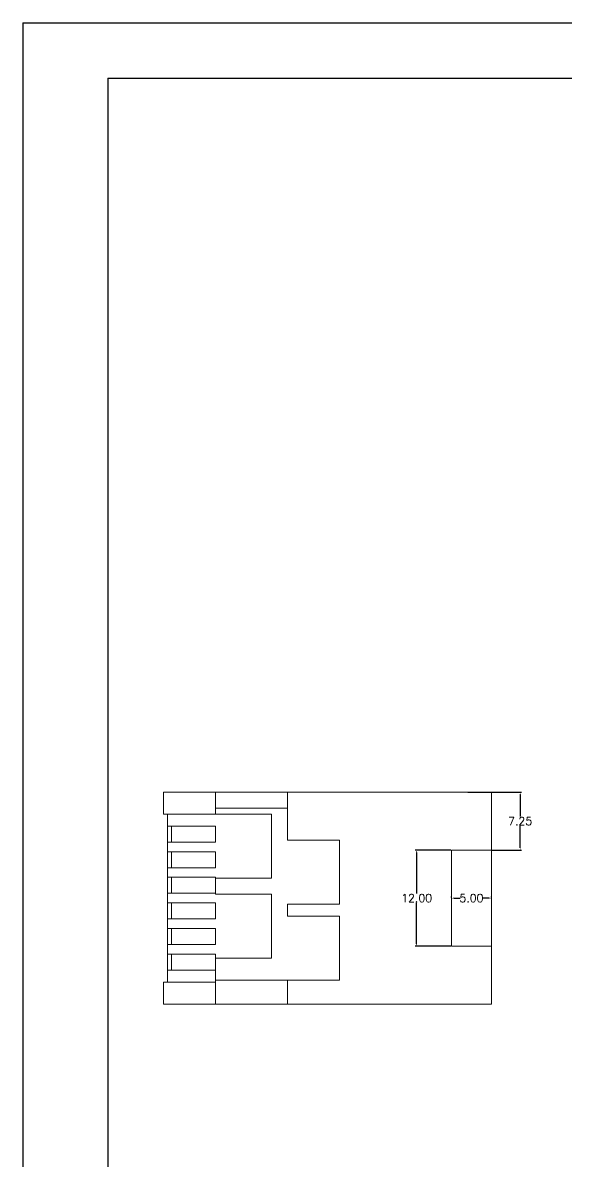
# Model space of a CAD drawing. Header units: inches. Extents: x 2307 to 3202, y 573 to 864.
# Drawn here: x 2306.5 to 2374.5, y 721 to 863.3 of the extents above; entities that cross this region are included whole.
import ezdxf

# ---------------------------------------------------------------- set-up
doc = ezdxf.new("R2010")
doc.units = ezdxf.units.IN
doc.styles.get("Standard").update_dxf_attribs({"font": 'txt', "bigfont": 'gbcbig.shx'})
doc.dimstyles.new('1.5', dxfattribs={"dimtxt": 1, "dimasz": 0.3, "dimexe": 0.18, "dimexo": 0.0625, "dimgap": 0.09, "dimtad": 0, "dimtih": 1, "dimtoh": 1, "dimzin": 0, "dimdsep": 46, "dimtxsty": 'Standard', "dimcen": 0, "dimadec": 0, "dimazin": 2, "dimtfac": 1, "dimtofl": 0, "dimtmove": 0, "dimatfit": 3, "dimfxl": 1, "dimtolj": 1, "dimtzin": 0, "dimarcsym": 0})

# ---------------------------------------------------------------- blocks, each defined once
blk = doc.blocks.new('*D259')
at = {"color": 0, "lineweight": -2}
for p, q in [((2362.16, 767.18), (2368.87, 767.18)), ((2368.69, 766.88), (2368.69, 764.14)), ((2368.69, 760.23), (2368.69, 762.96)), ((2365.16, 759.93), (2368.87, 759.93))]:
    blk.add_line(p, q, dxfattribs=at)
at = {"color": 0}
for points in [[(2368.64, 766.88), (2368.74, 766.88), (2368.69, 767.18)], [(2368.64, 760.23), (2368.74, 760.23), (2368.69, 759.93)]]:
    blk.add_solid(points, dxfattribs=at)
at = {"layer": 'Defpoints', "color": 0}
for p in [(2362.1, 767.18), (2368.69, 767.18), (2365.1, 759.93)]:
    blk.add_point(p, dxfattribs=at)
at = {"color": 0, "insert": (2368.69, 763.55), "char_height": 1, "attachment_point": 5}
blk.add_mtext('\\A1;7.25', dxfattribs=at)
blk = doc.blocks.new('*D260')
at = {"color": 0, "lineweight": -2}
for p, q in [((2360.03, 759.93), (2355.57, 759.93)), ((2355.75, 759.63), (2355.75, 754.52)), ((2355.75, 748.23), (2355.75, 753.34)), ((2360.03, 747.93), (2355.57, 747.93))]:
    blk.add_line(p, q, dxfattribs=at)
at = {"color": 0}
for points in [[(2355.7, 759.63), (2355.8, 759.63), (2355.75, 759.93)], [(2355.7, 748.23), (2355.8, 748.23), (2355.75, 747.93)]]:
    blk.add_solid(points, dxfattribs=at)
at = {"layer": 'Defpoints', "color": 0}
for p in [(2360.1, 759.93), (2355.75, 747.93), (2360.1, 747.93)]:
    blk.add_point(p, dxfattribs=at)
at = {"color": 0, "insert": (2355.75, 753.93), "char_height": 1, "attachment_point": 5}
blk.add_mtext('\\A1;12.00', dxfattribs=at)
blk = doc.blocks.new('*D261')
at = {"color": 0, "lineweight": -2}
for p, q in [((2360.1, 753.99), (2360.1, 754.11)), ((2365.1, 753.99), (2365.1, 754.11)), ((2360.4, 753.93), (2361.17, 753.93)), ((2364.8, 753.93), (2364.02, 753.93))]:
    blk.add_line(p, q, dxfattribs=at)
at = {"color": 0}
for points in [[(2360.4, 753.98), (2360.4, 753.88), (2360.1, 753.93)], [(2364.8, 753.98), (2364.8, 753.88), (2365.1, 753.93)]]:
    blk.add_solid(points, dxfattribs=at)
at = {"layer": 'Defpoints', "color": 0}
for p in [(2360.1, 753.93), (2365.1, 753.93), (2365.1, 753.93)]:
    blk.add_point(p, dxfattribs=at)
at = {"color": 0, "insert": (2362.6, 753.93), "char_height": 1, "attachment_point": 5}
blk.add_mtext('\\A1;5.00', dxfattribs=at)

msp = doc.modelspace()

# ---------------------------------------------------------------- linework, layer by layer
for p, q in [((2306.504, 863.315), (2717.154, 863.315)), ((2306.504, 863.315), (2306.504, 572.957)), ((2317.13, 856.402), (2710.241, 856.402)), ((2317.13, 856.402), (2317.13, 579.87))]:
    msp.add_line(p, q)
at = {"color": 7, "linetype": 'Continuous', "lineweight": 15}
for p, q in [((2324.096, 767.178), (2324.096, 764.428)), ((2330.596, 767.178), (2324.096, 767.178)), ((2330.596, 765.178), (2330.596, 767.178)), ((2339.596, 767.178), (2330.596, 767.178)), ((2339.596, 767.178), (2339.596, 761.178)), ((2339.596, 767.178), (2365.096, 767.178)), ((2365.096, 759.928), (2365.096, 767.178)), ((2330.596, 764.428), (2324.096, 764.428)), ((2324.596, 764.428), (2324.596, 762.928)), ((2339.596, 765.178), (2330.596, 765.178)), ((2330.596, 765.178), (2330.596, 764.428)), ((2337.596, 764.428), (2330.596, 764.428)), ((2337.596, 764.428), (2337.596, 756.428)), ((2330.596, 762.928), (2324.596, 762.928)), ((2324.596, 760.928), (2324.596, 762.928)), ((2325.096, 760.928), (2325.096, 762.928)), ((2330.596, 762.928), (2330.596, 760.928)), ((2346.096, 761.178), (2339.596, 761.178)), ((2346.096, 753.178), (2346.096, 761.178)), ((2324.596, 760.928), (2324.596, 759.728)), ((2330.596, 760.928), (2324.596, 760.928)), ((2330.596, 759.728), (2324.596, 759.728)), ((2324.596, 757.728), (2324.596, 759.728)), ((2325.096, 757.728), (2325.096, 759.728)), ((2330.596, 759.728), (2330.596, 757.728)), ((2360.096, 759.928), (2360.096, 747.928)), ((2365.096, 759.928), (2360.096, 759.928)), ((2365.096, 747.928), (2365.096, 759.928)), ((2324.596, 757.728), (2324.596, 756.528)), ((2330.596, 757.728), (2324.596, 757.728)), ((2330.596, 756.528), (2324.596, 756.528)), ((2324.596, 754.528), (2324.596, 756.528)), ((2325.096, 754.528), (2325.096, 756.528)), ((2330.596, 756.528), (2330.596, 756.428)), ((2330.596, 756.428), (2330.596, 754.428)), ((2330.596, 756.428), (2337.596, 756.428)), ((2324.596, 754.528), (2324.596, 753.328)), ((2330.596, 754.528), (2324.596, 754.528)), ((2337.596, 754.428), (2330.596, 754.428)), ((2337.596, 754.428), (2337.596, 746.428)), ((2330.596, 753.328), (2324.596, 753.328)), ((2324.596, 751.328), (2324.596, 753.328)), ((2325.096, 751.328), (2325.096, 753.328)), ((2330.596, 753.328), (2330.596, 751.328)), ((2339.596, 753.178), (2339.596, 751.678)), ((2346.096, 753.178), (2339.596, 753.178)), ((2324.596, 751.328), (2324.596, 750.128)), ((2330.596, 751.328), (2324.596, 751.328)), ((2346.096, 751.678), (2339.596, 751.678)), ((2346.096, 743.678), (2346.096, 751.678)), ((2330.596, 750.128), (2324.596, 750.128)), ((2324.596, 748.128), (2324.596, 750.128)), ((2325.096, 748.128), (2325.096, 750.128)), ((2330.596, 750.128), (2330.596, 748.128)), ((2324.596, 748.128), (2324.596, 746.928)), ((2330.596, 748.128), (2324.596, 748.128)), ((2330.596, 746.928), (2324.596, 746.928)), ((2324.596, 744.928), (2324.596, 746.928)), ((2325.096, 744.928), (2325.096, 746.928)), ((2330.596, 746.928), (2330.596, 746.428)), ((2360.096, 747.928), (2365.096, 747.928)), ((2365.096, 740.678), (2365.096, 747.928)), ((2330.596, 746.428), (2337.596, 746.428)), ((2330.596, 746.428), (2330.596, 743.678)), ((2324.596, 744.928), (2324.596, 743.428)), ((2330.596, 744.928), (2324.596, 744.928)), ((2324.096, 743.428), (2324.096, 740.678)), ((2330.596, 743.428), (2324.096, 743.428)), ((2330.596, 740.678), (2330.596, 743.678)), ((2339.596, 743.678), (2330.596, 743.678)), ((2339.596, 743.678), (2339.596, 740.678)), ((2346.096, 743.678), (2339.596, 743.678)), ((2330.596, 740.678), (2324.096, 740.678)), ((2339.596, 740.678), (2330.596, 740.678)), ((2339.596, 740.678), (2365.096, 740.678))]:
    msp.add_line(p, q, dxfattribs=at)

# ---------------------------------------------------------------- dimensions: what is measured, and where the dimension line sits
for base, p1, p2, picture, middle in [((2368.691, 767.178), (2365.096, 759.928), (2362.097, 767.178), '*D259', (2368.691, 763.553)), ((2355.753, 747.928), (2360.096, 759.928), (2360.096, 747.928), '*D260', (2355.753, 753.928))]:
    dim = msp.add_linear_dim(base=base, p1=p1, p2=p2, angle=90, dimstyle='1.5')
    dim.commit()
    dim.dimension.update_dxf_attribs({"geometry": picture, "text_midpoint": middle})
dim = msp.add_linear_dim(base=(2365.096, 753.928), p1=(2360.096, 753.928), p2=(2365.096, 753.928), dimstyle='1.5')
dim.commit()
dim.dimension.update_dxf_attribs({"geometry": '*D261', "text_midpoint": (2362.596, 753.928)})

doc.saveas('drawing.dxf')
